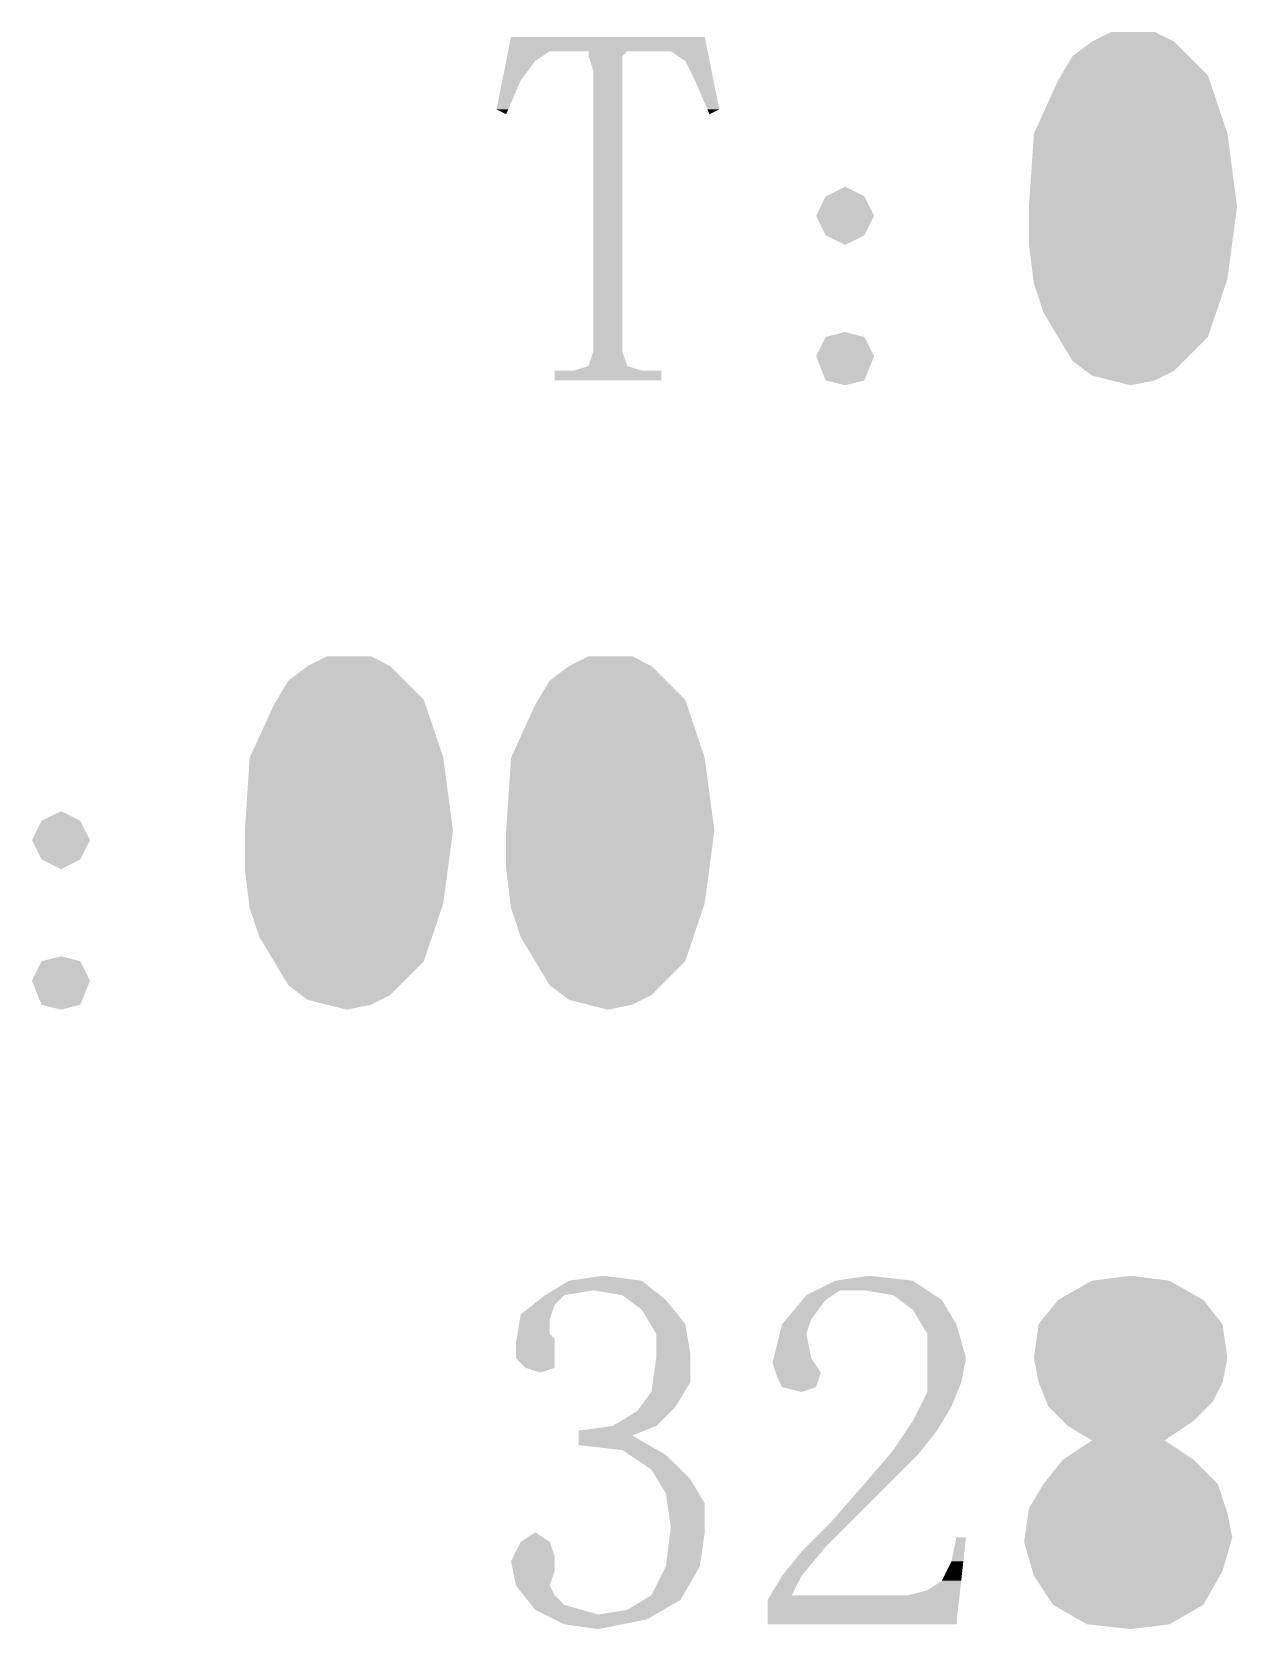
# Model space of a CAD drawing. Extents: x -182 to 198, y -129 to 151.
# Drawn here: x -84.65 to -65.26, y -81.89 to -56.19 of the extents above; entities that cross this region are included whole.
import ezdxf

# ---------------------------------------------------------------- set-up
doc = ezdxf.new("R2010")
doc.units = 0
doc.layers.add('Text', color=1, linetype='CONTINUOUS')
doc.layers.add('Text_N', color=2, linetype='CONTINUOUS')

msp = doc.modelspace()

# ---------------------------------------------------------------- linework, layer by layer
at = {"layer": 'Text'}
for points in [[(-76.990956, -56.5023), (-76.94422, -56.26862), (-73.780904, -56.5023), (-73.82764, -56.26862)], [(-67.59702, -56.34482), (-67.28714, -56.18988), (-66.27368, -56.34482), (-66.5861, -56.18988)], [(-77.006196, -56.5785), (-76.990956, -56.5023), (-76.43683, -56.5785), (-76.32192, -56.5023)], [(-75.69708, -56.5785), (-75.69708, -56.5023), (-75.15352, -56.5785), (-75.07478, -56.5023)], [(-74.258805, -56.5785), (-74.37374, -56.5023), (-73.765664, -56.5785), (-73.780904, -56.5023)], [(-67.90944, -56.5785), (-67.59702, -56.34482), (-66.04, -56.5785), (-66.27368, -56.34482)], [(-77.052932, -56.81218), (-77.021944, -56.65724), (-76.671475, -56.81218), (-76.5556, -56.65724)], [(-77.021944, -56.65724), (-77.006196, -56.5785), (-76.5556, -56.65724), (-76.43683, -56.5785)], [(-75.671401, -56.65724), (-75.69708, -56.5785), (-75.15352, -56.65724), (-75.15352, -56.5785)], [(-75.62088, -56.81218), (-75.671401, -56.65724), (-75.15352, -56.81218), (-75.15352, -56.65724)], [(-74.14006, -56.65724), (-74.258805, -56.5785), (-73.749916, -56.65724), (-73.765664, -56.5785)], [(-74.0632, -56.81218), (-74.14006, -56.65724), (-73.718928, -56.81218), (-73.749916, -56.65724)], [(-68.096079, -56.89092), (-67.90944, -56.5785), (-65.73012, -56.89092), (-66.04, -56.5785)], [(-77.1779, -57.43702), (-77.084428, -56.96966), (-76.990194, -57.43702), (-76.78928, -56.96966)], [(-77.084428, -56.96966), (-77.052932, -56.81218), (-76.78928, -56.96966), (-76.671475, -56.81218)], [(-75.62088, -56.96966), (-75.62088, -56.81218), (-75.15352, -56.96966), (-75.15352, -56.81218)], [(-75.62088, -57.43702), (-75.62088, -56.96966), (-75.15352, -57.43702), (-75.15352, -56.96966)], [(-73.98512, -56.96966), (-74.0632, -56.81218), (-73.687432, -56.96966), (-73.718928, -56.81218)], [(-73.784181, -57.43702), (-73.98512, -56.96966), (-73.59396, -57.43702), (-73.687432, -56.96966)], [(-68.53174, -57.82564), (-68.14312, -56.96966), (-65.4177, -57.82564), (-65.70378, -56.96966)], [(-68.14312, -56.96966), (-68.096079, -56.89092), (-65.70378, -56.96966), (-65.73012, -56.89092)], [(-77.02296, -57.51322), (-77.1779, -57.43702), (-76.990194, -57.43702)], [(-75.62088, -57.51322), (-75.62088, -57.43702), (-75.15352, -57.51322), (-75.15352, -57.43702)], [(-75.62088, -61.33084), (-75.62088, -57.51322), (-75.15352, -61.33084), (-75.15352, -57.51322)], [(-73.75144, -57.51322), (-73.784181, -57.43702), (-73.59396, -57.43702)], [(-68.61048, -58.99404), (-68.53174, -57.82564), (-65.26276, -58.99404), (-65.4177, -57.82564)], [(-72.03694, -59.14898), (-71.882, -58.83656), (-71.10222, -59.14898), (-71.2597, -58.83656)], [(-71.882, -58.83656), (-71.56958, -58.68162), (-71.2597, -58.83656)], [(-68.61048, -59.61634), (-68.61048, -58.99404), (-65.345259, -59.61634), (-65.26276, -58.99404)], [(-71.882, -59.4614), (-72.03694, -59.14898), (-71.2597, -59.4614), (-71.10222, -59.14898)], [(-71.56958, -59.61634), (-71.882, -59.4614), (-71.2597, -59.4614)], [(-68.541367, -60.16244), (-68.61048, -59.61634), (-65.4177, -60.16244), (-65.345259, -59.61634)], [(-68.53174, -60.23864), (-68.541367, -60.16244), (-65.443151, -60.23864), (-65.4177, -60.16244)], [(-68.3768, -60.706), (-68.53174, -60.23864), (-65.599361, -60.706), (-65.443151, -60.23864)], [(-68.14312, -61.09716), (-68.3768, -60.706), (-65.73012, -61.09716), (-65.599361, -60.706)], [(-72.03694, -61.40704), (-71.882, -61.09716), (-71.10222, -61.40704), (-71.2597, -61.09716)], [(-71.882, -61.09716), (-71.56958, -61.01842), (-71.2597, -61.09716)], [(-67.90944, -61.48578), (-68.14312, -61.09716), (-66.11874, -61.48578), (-65.73012, -61.09716)], [(-75.69708, -61.56452), (-75.62088, -61.33084), (-75.07478, -61.56452), (-75.15352, -61.33084)], [(-71.882, -61.7982), (-72.03694, -61.40704), (-71.2597, -61.7982), (-71.10222, -61.40704)], [(-76.24318, -61.7982), (-76.24318, -61.64072), (-74.52868, -61.7982), (-74.52868, -61.64072)], [(-75.93076, -61.64072), (-75.69708, -61.56452), (-74.8411, -61.64072), (-75.07478, -61.56452)], [(-67.702278, -61.64072), (-67.90944, -61.48578), (-66.27368, -61.64072), (-66.11874, -61.48578)], [(-67.59702, -61.71946), (-67.702278, -61.64072), (-66.42989, -61.71946), (-66.27368, -61.64072)], [(-71.56958, -61.8744), (-71.882, -61.7982), (-71.2597, -61.7982)], [(-67.28714, -61.7982), (-67.59702, -61.71946), (-66.5861, -61.7982), (-66.42989, -61.71946)], [(-66.97472, -61.8744), (-67.28714, -61.7982), (-66.5861, -61.7982)], [(-80.21574, -66.39306), (-79.90332, -66.23558), (-78.88986, -66.39306), (-79.20228, -66.23558)], [(-76.0095, -66.39306), (-75.69708, -66.23558), (-74.68616, -66.39306), (-74.99604, -66.23558)], [(-80.52562, -66.62674), (-80.21574, -66.39306), (-78.65618, -66.62674), (-78.88986, -66.39306)], [(-76.32192, -66.62674), (-76.0095, -66.39306), (-74.45248, -66.62674), (-74.68616, -66.39306)], [(-80.711929, -66.93662), (-80.52562, -66.62674), (-78.3463, -66.93662), (-78.65618, -66.62674)], [(-76.508229, -66.93662), (-76.32192, -66.62674), (-74.14006, -66.93662), (-74.45248, -66.62674)], [(-81.15046, -67.87134), (-80.7593, -67.01536), (-78.03388, -67.87134), (-78.31996, -67.01536)], [(-80.7593, -67.01536), (-80.711929, -66.93662), (-78.31996, -67.01536), (-78.3463, -66.93662)], [(-76.94422, -67.87134), (-76.5556, -67.01536), (-73.82764, -67.87134), (-74.11372, -67.01536)], [(-76.5556, -67.01536), (-76.508229, -66.93662), (-74.11372, -67.01536), (-74.14006, -66.93662)], [(-81.22666, -69.03974), (-81.15046, -67.87134), (-77.87894, -69.03974), (-78.03388, -67.87134)], [(-77.02296, -69.03974), (-76.94422, -67.87134), (-73.6727, -69.03974), (-73.82764, -67.87134)], [(-84.49818, -68.8848), (-84.18576, -68.72986), (-83.87588, -68.8848)], [(-84.65312, -69.19468), (-84.49818, -68.8848), (-83.7184, -69.19468), (-83.87588, -68.8848)], [(-81.22666, -69.66204), (-81.22666, -69.03974), (-77.961439, -69.66204), (-77.87894, -69.03974)], [(-77.02296, -69.66204), (-77.02296, -69.03974), (-73.755199, -69.66204), (-73.6727, -69.03974)], [(-84.49818, -69.5071), (-84.65312, -69.19468), (-83.87588, -69.5071), (-83.7184, -69.19468)], [(-84.18576, -69.66204), (-84.49818, -69.5071), (-83.87588, -69.5071)], [(-81.160061, -70.20814), (-81.22666, -69.66204), (-78.03388, -70.20814), (-77.961439, -69.66204)], [(-76.954126, -70.20814), (-77.02296, -69.66204), (-73.82764, -70.20814), (-73.755199, -69.66204)], [(-81.15046, -70.28688), (-81.160061, -70.20814), (-78.060194, -70.28688), (-78.03388, -70.20814)], [(-80.99298, -70.75424), (-81.15046, -70.28688), (-78.216404, -70.75424), (-78.060194, -70.28688)], [(-76.94422, -70.28688), (-76.954126, -70.20814), (-73.853954, -70.28688), (-73.82764, -70.20814)], [(-76.78928, -70.75424), (-76.94422, -70.28688), (-74.010164, -70.75424), (-73.853954, -70.28688)], [(-80.759275, -71.14286), (-80.99298, -70.75424), (-78.3463, -71.14286), (-78.216404, -70.75424)], [(-76.5556, -71.14286), (-76.78928, -70.75424), (-74.14006, -71.14286), (-74.010164, -70.75424)], [(-84.65312, -71.45528), (-84.49818, -71.14286), (-83.7184, -71.45528), (-83.87588, -71.14286)], [(-84.49818, -71.14286), (-84.18576, -71.06412), (-83.87588, -71.14286)], [(-80.571416, -71.45528), (-80.759275, -71.14286), (-78.65618, -71.45528), (-78.3463, -71.14286)], [(-76.32192, -71.53148), (-76.5556, -71.14286), (-74.52868, -71.53148), (-74.14006, -71.14286)], [(-84.49818, -71.8439), (-84.65312, -71.45528), (-83.87588, -71.8439), (-83.7184, -71.45528)], [(-80.52562, -71.53148), (-80.571416, -71.45528), (-78.73238, -71.53148), (-78.65618, -71.45528)], [(-80.316781, -71.68896), (-80.52562, -71.53148), (-78.88986, -71.68896), (-78.73238, -71.53148)], [(-80.21574, -71.76516), (-80.316781, -71.68896), (-79.043505, -71.76516), (-78.88986, -71.68896)], [(-76.111354, -71.68896), (-76.32192, -71.53148), (-74.68616, -71.68896), (-74.52868, -71.53148)], [(-76.0095, -71.76516), (-76.111354, -71.68896), (-74.83856, -71.76516), (-74.68616, -71.68896)], [(-84.18576, -71.92264), (-84.49818, -71.8439), (-83.87588, -71.8439)], [(-79.90332, -71.8439), (-80.21574, -71.76516), (-79.20228, -71.8439), (-79.043505, -71.76516)], [(-79.5909, -71.92264), (-79.90332, -71.8439), (-79.20228, -71.8439)], [(-75.69708, -71.8439), (-76.0095, -71.76516), (-74.99604, -71.8439), (-74.83856, -71.76516)], [(-75.3872, -71.92264), (-75.69708, -71.8439), (-74.99604, -71.8439)], [(-76.267158, -76.43876), (-76.0095, -76.28382), (-74.646765, -76.43876), (-74.8411, -76.28382)], [(-76.0095, -76.28382), (-75.4634, -76.20508), (-74.8411, -76.28382)], [(-72.035238, -76.43876), (-71.72706, -76.28382), (-70.246215, -76.43876), (-70.47992, -76.28382)], [(-71.72706, -76.28382), (-71.18096, -76.20508), (-70.47992, -76.28382)], [(-68.14312, -76.5937), (-67.59702, -76.28382), (-65.80632, -76.5937), (-66.35242, -76.28382)], [(-67.59702, -76.28382), (-66.97472, -76.20508), (-66.35242, -76.28382)], [(-76.494284, -76.5937), (-76.39812, -76.5175), (-76.16444, -76.5937), (-76.08824, -76.5175)], [(-76.39812, -76.5175), (-76.267158, -76.43876), (-76.08824, -76.5175), (-75.62088, -76.43876)], [(-75.15352, -76.5175), (-75.62088, -76.43876), (-74.548035, -76.5175), (-74.646765, -76.43876)], [(-75.051615, -76.5937), (-75.15352, -76.5175), (-74.45248, -76.5937), (-74.548035, -76.5175)], [(-72.255634, -76.5937), (-72.19188, -76.5175), (-71.882, -76.5937), (-71.767065, -76.5175)], [(-72.19188, -76.5175), (-72.035238, -76.43876), (-71.767065, -76.5175), (-71.64832, -76.43876)], [(-70.79234, -76.5175), (-71.2597, -76.43876), (-70.12747, -76.5175), (-70.246215, -76.43876)], [(-70.690461, -76.5937), (-70.79234, -76.5175), (-70.01256, -76.5937), (-70.12747, -76.5175)], [(-76.802107, -76.90612), (-76.78928, -76.82738), (-76.32192, -76.90612), (-76.295377, -76.82738)], [(-76.78928, -76.82738), (-76.69309, -76.75118), (-76.295377, -76.82738), (-76.269698, -76.75118)], [(-76.69309, -76.75118), (-76.593675, -76.67244), (-76.269698, -76.75118), (-76.24318, -76.67244)], [(-76.593675, -76.67244), (-76.494284, -76.5937), (-76.24318, -76.67244), (-76.16444, -76.5937)], [(-74.946358, -76.67244), (-75.051615, -76.5937), (-74.389564, -76.67244), (-74.45248, -76.5937)], [(-74.8411, -76.75118), (-74.946358, -76.67244), (-74.326674, -76.75118), (-74.389564, -76.67244)], [(-74.795253, -76.82738), (-74.8411, -76.75118), (-74.265815, -76.82738), (-74.326674, -76.75118)], [(-74.747907, -76.90612), (-74.795253, -76.82738), (-74.202925, -76.90612), (-74.265815, -76.82738)], [(-72.517127, -76.90612), (-72.387435, -76.75118), (-72.11568, -76.90612), (-71.99978, -76.75118)], [(-72.387435, -76.75118), (-72.255634, -76.5937), (-71.99978, -76.75118), (-71.882, -76.5937)], [(-70.47992, -76.75118), (-70.690461, -76.5937), (-69.918453, -76.75118), (-70.01256, -76.5937)], [(-70.386727, -76.90612), (-70.47992, -76.75118), (-69.825895, -76.90612), (-69.918453, -76.75118)], [(-68.45554, -76.98486), (-68.14312, -76.5937), (-65.49644, -76.98486), (-65.80632, -76.5937)], [(-76.840182, -77.1398), (-76.814934, -76.98486), (-76.32192, -77.1398), (-76.32192, -76.98486)], [(-76.814934, -76.98486), (-76.802107, -76.90612), (-76.32192, -76.98486), (-76.32192, -76.90612)], [(-74.700562, -76.98486), (-74.747907, -76.90612), (-74.14006, -76.98486), (-74.202925, -76.90612)], [(-74.60742, -77.1398), (-74.700562, -76.98486), (-74.113923, -77.1398), (-74.14006, -76.98486)], [(-72.621597, -77.1398), (-72.58304, -76.98486), (-72.19188, -77.1398), (-72.141334, -76.98486)], [(-72.58304, -76.98486), (-72.517127, -76.90612), (-72.141334, -76.98486), (-72.11568, -76.90612)], [(-70.339382, -76.98486), (-70.386727, -76.90612), (-69.77888, -76.98486), (-69.825895, -76.90612)], [(-70.24624, -77.1398), (-70.339382, -76.98486), (-69.734709, -77.1398), (-69.77888, -76.98486)], [(-68.53174, -77.52842), (-68.45554, -76.98486), (-65.4177, -77.52842), (-65.49644, -76.98486)], [(-76.86548, -77.29474), (-76.853034, -77.21854), (-76.24318, -77.29474), (-76.24318, -77.21854)], [(-76.86548, -77.45222), (-76.86548, -77.29474), (-76.24318, -77.45222), (-76.24318, -77.29474)], [(-76.853034, -77.21854), (-76.840182, -77.1398), (-76.24318, -77.21854), (-76.32192, -77.1398)], [(-74.60742, -77.21854), (-74.60742, -77.1398), (-74.100665, -77.21854), (-74.113923, -77.1398)], [(-74.60742, -77.29474), (-74.60742, -77.21854), (-74.087838, -77.29474), (-74.100665, -77.21854)], [(-74.60742, -77.45222), (-74.60742, -77.29474), (-74.06132, -77.45222), (-74.087838, -77.29474)], [(-72.718371, -77.52842), (-72.621597, -77.1398), (-72.11568, -77.52842), (-72.19188, -77.1398)], [(-70.24624, -77.52842), (-70.24624, -77.1398), (-69.62394, -77.52842), (-69.734709, -77.1398)], [(-76.86548, -77.52842), (-76.86548, -77.45222), (-76.24318, -77.52842), (-76.24318, -77.45222)], [(-76.71054, -77.6859), (-76.86548, -77.52842), (-76.24318, -77.6859), (-76.24318, -77.52842)], [(-74.630102, -77.6859), (-74.60742, -77.52842), (-74.06132, -77.6859), (-74.06132, -77.52842)], [(-74.60742, -77.52842), (-74.60742, -77.45222), (-74.06132, -77.52842), (-74.06132, -77.45222)], [(-72.73798, -77.60716), (-72.718371, -77.52842), (-72.062594, -77.60716), (-72.11568, -77.52842)], [(-72.685758, -77.7621), (-72.73798, -77.60716), (-71.9582, -77.7621), (-72.062594, -77.60716)], [(-70.24624, -77.60716), (-70.24624, -77.52842), (-69.639256, -77.60716), (-69.62394, -77.52842)], [(-70.24624, -77.7621), (-70.24624, -77.60716), (-69.669457, -77.7621), (-69.639256, -77.60716)], [(-68.45554, -77.91958), (-68.53174, -77.52842), (-65.49644, -77.91958), (-65.4177, -77.52842)], [(-76.47686, -77.7621), (-76.71054, -77.6859), (-76.24318, -77.6859)], [(-74.663808, -77.91958), (-74.6411, -77.7621), (-74.06132, -77.91958), (-74.06132, -77.7621)], [(-74.6411, -77.7621), (-74.630102, -77.6859), (-74.06132, -77.7621), (-74.06132, -77.6859)], [(-72.65924, -77.84084), (-72.685758, -77.7621), (-71.984718, -77.84084), (-71.9582, -77.7621)], [(-72.620505, -77.91958), (-72.65924, -77.84084), (-72.011261, -77.91958), (-71.984718, -77.84084)], [(-70.24624, -77.84084), (-70.24624, -77.7621), (-69.684798, -77.84084), (-69.669457, -77.7621)], [(-70.24624, -77.91958), (-70.24624, -77.84084), (-69.70014, -77.91958), (-69.684798, -77.84084)], [(-74.860937, -78.3082), (-74.68616, -78.07452), (-74.295, -78.3082), (-74.154462, -78.07452)], [(-74.68616, -78.07452), (-74.663808, -77.91958), (-74.154462, -78.07452), (-74.06132, -77.91958)], [(-72.58304, -77.99578), (-72.620505, -77.91958), (-72.03694, -77.99578), (-72.011261, -77.91958)], [(-72.27062, -78.07452), (-72.58304, -77.99578), (-72.03694, -77.99578)], [(-70.36308, -78.3082), (-70.24624, -78.07452), (-69.85762, -78.3082), (-69.762903, -78.07452)], [(-70.24624, -77.99578), (-70.24624, -77.91958), (-69.731001, -77.99578), (-69.70014, -77.91958)], [(-70.24624, -78.07452), (-70.24624, -77.99578), (-69.762903, -78.07452), (-69.731001, -77.99578)], [(-68.329962, -78.22946), (-68.45554, -77.91958), (-65.65138, -78.22946), (-65.49644, -77.91958)], [(-74.91984, -78.38694), (-74.860937, -78.3082), (-74.37374, -78.38694), (-74.295, -78.3082)], [(-70.47992, -78.54188), (-70.36308, -78.3082), (-69.998133, -78.54188), (-69.85762, -78.3082)], [(-68.29806, -78.3082), (-68.329962, -78.22946), (-65.73012, -78.3082), (-65.65138, -78.22946)], [(-68.06626, -78.54188), (-68.29806, -78.3082), (-65.9638, -78.54188), (-65.73012, -78.3082)], [(-75.85456, -78.69682), (-75.30846, -78.62062), (-74.79853, -78.69682), (-74.60742, -78.62062)], [(-75.30846, -78.62062), (-74.91984, -78.38694), (-74.60742, -78.62062), (-74.37374, -78.38694)], [(-70.583476, -78.69682), (-70.47992, -78.54188), (-70.0913, -78.69682), (-69.998133, -78.54188)], [(-67.98818, -78.62062), (-68.06626, -78.54188), (-66.080945, -78.62062), (-65.9638, -78.54188)], [(-67.59702, -78.8543), (-67.98818, -78.62062), (-66.42862, -78.8543), (-66.080945, -78.62062)], [(-75.85456, -78.77556), (-75.85456, -78.69682), (-74.99604, -78.77556), (-74.79853, -78.69682)], [(-75.85456, -78.9305), (-75.85456, -78.77556), (-74.726444, -78.9305), (-74.99604, -78.77556)], [(-70.79234, -79.00924), (-70.583476, -78.69682), (-70.338798, -79.00924), (-70.0913, -78.69682)], [(-68.06438, -79.16418), (-67.59702, -78.8543), (-65.9638, -79.16418), (-66.42862, -78.8543)], [(-75.15352, -79.00924), (-75.85456, -78.9305), (-74.589462, -79.00924), (-74.726444, -78.9305)], [(-75.035715, -79.08798), (-75.15352, -79.00924), (-74.45248, -79.08798), (-74.589462, -79.00924)], [(-74.68616, -79.32166), (-75.035715, -79.08798), (-74.217251, -79.32166), (-74.45248, -79.08798)], [(-71.2597, -79.55534), (-70.859726, -79.08798), (-70.869912, -79.55534), (-70.40118, -79.08798)], [(-70.859726, -79.08798), (-70.79234, -79.00924), (-70.40118, -79.08798), (-70.338798, -79.00924)], [(-74.592993, -79.4766), (-74.68616, -79.32166), (-74.06132, -79.4766), (-74.217251, -79.32166)], [(-68.3768, -79.55534), (-68.06438, -79.16418), (-65.57264, -79.55534), (-65.9638, -79.16418)], [(-74.45248, -79.71028), (-74.592993, -79.4766), (-73.920782, -79.71028), (-74.06132, -79.4766)], [(-71.599146, -79.94396), (-71.2597, -79.55534), (-71.2597, -79.94396), (-70.869912, -79.55534)], [(-68.61048, -79.94396), (-68.3768, -79.55534), (-65.443786, -79.94396), (-65.57264, -79.55534)], [(-74.430026, -79.86522), (-74.45248, -79.71028), (-73.82764, -79.86522), (-73.920782, -79.71028)], [(-74.37374, -80.25384), (-74.430026, -79.86522), (-73.82764, -80.25384), (-73.82764, -79.86522)], [(-72.03694, -80.41132), (-71.80326, -80.17764), (-71.72706, -80.41132), (-71.49338, -80.17764)], [(-71.80326, -80.17764), (-71.599146, -79.94396), (-71.49338, -80.17764), (-71.2597, -79.94396)], [(-68.678171, -80.41132), (-68.621859, -80.0227), (-65.33896, -80.41132), (-65.4177, -80.0227)], [(-68.621859, -80.0227), (-68.61048, -79.94396), (-65.4177, -80.0227), (-65.443786, -79.94396)], [(-76.78928, -80.48752), (-76.5556, -80.33258), (-76.32192, -80.48752)], [(-74.403179, -80.48752), (-74.383646, -80.33258), (-73.849967, -80.48752), (-73.82764, -80.33258)], [(-74.383646, -80.33258), (-74.37374, -80.25384), (-73.82764, -80.33258), (-73.82764, -80.25384)], [(-72.19188, -80.56626), (-72.03694, -80.41132), (-71.882, -80.56626), (-71.72706, -80.41132)], [(-69.85762, -80.79994), (-69.77888, -80.41132), (-69.666841, -80.79994), (-69.62394, -80.41132)], [(-68.68922, -80.48752), (-68.678171, -80.41132), (-65.361033, -80.48752), (-65.33896, -80.41132)], [(-76.905155, -80.7212), (-76.78928, -80.48752), (-76.24318, -80.7212), (-76.32192, -80.48752)], [(-74.432617, -80.7212), (-74.403179, -80.48752), (-73.883672, -80.7212), (-73.849967, -80.48752)], [(-72.395156, -80.79994), (-72.27062, -80.645), (-72.07631, -80.79994), (-71.947456, -80.645)], [(-72.27062, -80.645), (-72.19188, -80.56626), (-71.947456, -80.645), (-71.882, -80.56626)], [(-68.554422, -80.95488), (-68.68922, -80.48752), (-65.49644, -80.95488), (-65.361033, -80.48752)], [(-76.94422, -80.79994), (-76.905155, -80.7212), (-76.24318, -80.79994), (-76.24318, -80.7212)], [(-76.928243, -80.87868), (-76.94422, -80.79994), (-76.24318, -80.87868), (-76.24318, -80.79994)], [(-76.912826, -80.95488), (-76.928243, -80.87868), (-76.24318, -80.95488), (-76.24318, -80.87868)], [(-74.49058, -80.95488), (-74.45248, -80.87868), (-73.95017, -80.95488), (-73.90638, -80.87868)], [(-74.45248, -80.87868), (-74.442549, -80.79994), (-73.90638, -80.87868), (-73.895026, -80.79994)], [(-74.442549, -80.79994), (-74.432617, -80.7212), (-73.895026, -80.79994), (-73.883672, -80.7212)], [(-72.58304, -81.03362), (-72.395156, -80.79994), (-72.27062, -81.03362), (-72.07631, -80.79994)], [(-69.973495, -81.03362), (-69.85762, -80.79994), (-69.692672, -81.03362), (-69.666841, -80.79994)], [(-76.86548, -81.18856), (-76.912826, -80.95488), (-76.32192, -81.18856), (-76.24318, -80.95488)], [(-76.74069, -81.34604), (-76.86548, -81.18856), (-76.24318, -81.34604), (-76.32192, -81.18856)], [(-74.68616, -81.34604), (-74.60742, -81.18856), (-74.174985, -81.34604), (-74.084459, -81.18856)], [(-74.60742, -81.18856), (-74.49058, -80.95488), (-74.084459, -81.18856), (-73.95017, -80.95488)], [(-72.723527, -81.2673), (-72.63036, -81.11236), (-72.386495, -81.2673), (-72.30966, -81.11236)], [(-72.63036, -81.11236), (-72.58304, -81.03362), (-72.30966, -81.11236), (-72.27062, -81.03362)], [(-70.24624, -81.2673), (-70.01256, -81.11236), (-69.718504, -81.2673), (-69.701385, -81.11236)], [(-70.01256, -81.11236), (-69.973495, -81.03362), (-69.701385, -81.11236), (-69.692672, -81.03362)], [(-68.53174, -81.03362), (-68.554422, -80.95488), (-65.541119, -81.03362), (-65.49644, -80.95488)], [(-68.22186, -81.50098), (-68.53174, -81.03362), (-65.80632, -81.50098), (-65.541119, -81.03362)], [(-76.680339, -81.42224), (-76.74069, -81.34604), (-76.16698, -81.42224), (-76.24318, -81.34604)], [(-76.617957, -81.50098), (-76.680339, -81.42224), (-76.08824, -81.50098), (-76.16698, -81.42224)], [(-74.943818, -81.50098), (-74.812855, -81.42224), (-74.355782, -81.50098), (-74.2188, -81.42224)], [(-74.812855, -81.42224), (-74.68616, -81.34604), (-74.2188, -81.42224), (-74.174985, -81.34604)], [(-72.81672, -81.42224), (-72.770898, -81.34604), (-69.735649, -81.42224), (-69.727216, -81.34604)], [(-72.81672, -81.8134), (-72.81672, -81.42224), (-69.77888, -81.8134), (-69.735649, -81.42224)], [(-72.770898, -81.34604), (-72.723527, -81.2673), (-72.42556, -81.34604), (-72.386495, -81.2673)], [(-70.55866, -81.34604), (-70.24624, -81.2673), (-69.727216, -81.34604), (-69.718504, -81.2673)], [(-76.5556, -81.57972), (-76.617957, -81.50098), (-75.810694, -81.57972), (-76.08824, -81.50098)], [(-76.4032, -81.65592), (-76.5556, -81.57972), (-75.54214, -81.65592), (-75.810694, -81.57972)], [(-76.24572, -81.73466), (-76.4032, -81.65592), (-74.76236, -81.73466), (-74.625352, -81.65592)], [(-75.54214, -81.65592), (-75.07478, -81.57972), (-74.625352, -81.65592), (-74.492764, -81.57972)], [(-75.07478, -81.57972), (-74.943818, -81.50098), (-74.492764, -81.57972), (-74.355782, -81.50098)], [(-67.67576, -81.8134), (-68.22186, -81.50098), (-66.35242, -81.8134), (-65.80632, -81.50098)], [(-76.08824, -81.8134), (-76.24572, -81.73466), (-75.158625, -81.8134), (-74.76236, -81.73466)], [(-75.54214, -81.8896), (-76.08824, -81.8134), (-75.158625, -81.8134)], [(-66.97472, -81.8896), (-67.67576, -81.8134), (-66.35242, -81.8134)]]:
    msp.add_solid(points, dxfattribs=at)
at = {"layer": 'Text_N'}
for points in [[(-67.36334, -56.5785), (-66.50736, -56.5785), (-67.12966, -56.5023), (-66.74104, -56.5023)], [(-67.12966, -56.5023), (-66.74104, -56.5023), (-66.97472, -56.42356)], [(-67.52082, -56.81218), (-66.27368, -56.81218), (-67.36334, -56.5785), (-66.50736, -56.5785)], [(-67.67576, -57.1246), (-66.19494, -57.1246), (-67.52082, -56.81218), (-66.27368, -56.81218)], [(-67.90944, -57.98058), (-65.9638, -57.98058), (-67.67576, -57.1246), (-66.19494, -57.1246)], [(-67.98818, -58.99404), (-65.88506, -58.99404), (-67.90944, -57.98058), (-65.9638, -57.98058)], [(-67.90944, -60.0837), (-65.9638, -60.0837), (-67.98818, -58.99404), (-65.88506, -58.99404)], [(-67.67576, -60.93968), (-66.19494, -60.93968), (-67.90944, -60.0837), (-65.9638, -60.0837)], [(-67.52082, -61.2521), (-66.35242, -61.2521), (-67.67576, -60.93968), (-66.19494, -60.93968)], [(-67.36334, -61.40704), (-66.50736, -61.40704), (-67.52082, -61.2521), (-66.35242, -61.2521)], [(-67.12966, -61.56452), (-66.74104, -61.56452), (-67.36334, -61.40704), (-66.50736, -61.40704)], [(-66.97472, -61.64072), (-66.74104, -61.56452), (-67.12966, -61.56452)], [(-79.98206, -66.62674), (-79.12354, -66.62674), (-79.74838, -66.548), (-79.5909, -66.46926)], [(-75.77582, -66.62674), (-74.91984, -66.62674), (-75.54214, -66.548), (-75.3872, -66.46926)], [(-80.137, -66.86042), (-78.88986, -66.86042), (-79.98206, -66.62674), (-79.12354, -66.62674)], [(-75.93076, -66.86042), (-74.68616, -66.86042), (-75.77582, -66.62674), (-74.91984, -66.62674)], [(-80.29194, -67.1703), (-78.81366, -67.1703), (-80.137, -66.86042), (-78.88986, -66.86042)], [(-76.08824, -67.1703), (-74.60742, -67.1703), (-75.93076, -66.86042), (-74.68616, -66.86042)], [(-80.52562, -68.02882), (-78.57998, -68.02882), (-80.29194, -67.1703), (-78.81366, -67.1703)], [(-76.32192, -68.02882), (-74.37374, -68.02882), (-76.08824, -67.1703), (-74.60742, -67.1703)], [(-80.60436, -69.03974), (-78.50124, -69.03974), (-80.52562, -68.02882), (-78.57998, -68.02882)], [(-76.39812, -69.03974), (-74.295, -69.03974), (-76.32192, -68.02882), (-74.37374, -68.02882)], [(-80.52562, -70.1294), (-78.57998, -70.1294), (-80.60436, -69.03974), (-78.50124, -69.03974)], [(-76.32192, -70.1294), (-74.37374, -70.1294), (-76.39812, -69.03974), (-74.295, -69.03974)], [(-80.29194, -70.98792), (-78.81366, -70.98792), (-80.52562, -70.1294), (-78.57998, -70.1294)], [(-76.08824, -70.98792), (-74.60742, -70.98792), (-76.32192, -70.1294), (-74.37374, -70.1294)], [(-80.137, -71.2978), (-78.9686, -71.2978), (-80.29194, -70.98792), (-78.81366, -70.98792)], [(-75.93076, -71.2978), (-74.76236, -71.2978), (-76.08824, -70.98792), (-74.60742, -70.98792)], [(-79.98206, -71.45528), (-79.12354, -71.45528), (-80.137, -71.2978), (-78.9686, -71.2978)], [(-75.77582, -71.45528), (-74.91984, -71.45528), (-75.93076, -71.2978), (-74.76236, -71.2978)], [(-79.74838, -71.61022), (-79.35722, -71.61022), (-79.98206, -71.45528), (-79.12354, -71.45528)], [(-79.5909, -71.68896), (-79.35722, -71.61022), (-79.74838, -71.61022)], [(-75.54214, -71.61022), (-75.15352, -71.61022), (-75.77582, -71.45528), (-74.91984, -71.45528)], [(-75.3872, -71.68896), (-75.15352, -71.61022), (-75.54214, -71.61022)], [(-67.8307, -76.75118), (-66.11874, -76.75118), (-67.44208, -76.5175), (-66.42862, -76.5175)], [(-67.44208, -76.5175), (-66.42862, -76.5175), (-66.97472, -76.43876)], [(-67.98818, -77.06106), (-65.995169, -77.06106), (-67.8307, -76.75118), (-66.11874, -76.75118)], [(-68.003496, -77.1398), (-65.9638, -77.1398), (-67.98818, -77.06106), (-65.995169, -77.06106)], [(-68.06438, -77.45222), (-65.900478, -77.45222), (-68.003496, -77.1398), (-65.9638, -77.1398)], [(-68.045635, -77.52842), (-65.88506, -77.52842), (-68.06438, -77.45222), (-65.900478, -77.45222)], [(-67.98818, -77.7621), (-65.88506, -77.7621), (-68.045635, -77.52842), (-65.88506, -77.52842)], [(-67.862399, -77.91958), (-65.88506, -77.91958), (-67.98818, -77.7621), (-65.88506, -77.7621)], [(-67.67576, -78.15326), (-66.0019, -78.15326), (-67.862399, -77.91958), (-65.88506, -77.91958)], [(-67.58018, -78.22946), (-66.04, -78.22946), (-67.67576, -78.15326), (-66.0019, -78.15326)], [(-67.28714, -78.46314), (-66.214777, -78.46314), (-67.58018, -78.22946), (-66.04, -78.22946)], [(-67.076574, -78.54188), (-66.27368, -78.54188), (-67.28714, -78.46314), (-66.214777, -78.46314)], [(-66.6623, -78.69682), (-66.27368, -78.54188), (-67.076574, -78.54188)], [(-67.7545, -79.32166), (-66.74104, -79.32166), (-67.44208, -79.00924)], [(-67.98818, -79.63154), (-66.305582, -79.63154), (-67.7545, -79.32166), (-66.74104, -79.32166)], [(-68.019346, -79.71028), (-66.19494, -79.71028), (-67.98818, -79.63154), (-66.305582, -79.63154)], [(-68.14312, -80.0227), (-66.009114, -80.0227), (-68.019346, -79.71028), (-66.19494, -79.71028)], [(-68.22186, -80.48752), (-65.80632, -80.48752), (-68.156023, -80.0989), (-65.9638, -80.0989)], [(-68.156023, -80.0989), (-65.9638, -80.0989), (-68.14312, -80.0227), (-66.009114, -80.0227)], [(-68.14312, -80.95488), (-65.88506, -80.95488), (-68.22186, -80.48752), (-65.80632, -80.48752)], [(-67.90944, -81.34604), (-66.11874, -81.34604), (-68.14312, -80.95488), (-65.88506, -80.95488)], [(-67.52082, -81.57972), (-66.50736, -81.57972), (-67.90944, -81.34604), (-66.11874, -81.34604)], [(-66.97472, -81.65592), (-66.50736, -81.57972), (-67.52082, -81.57972)]]:
    msp.add_solid(points, dxfattribs=at)

doc.saveas('drawing.dxf')
